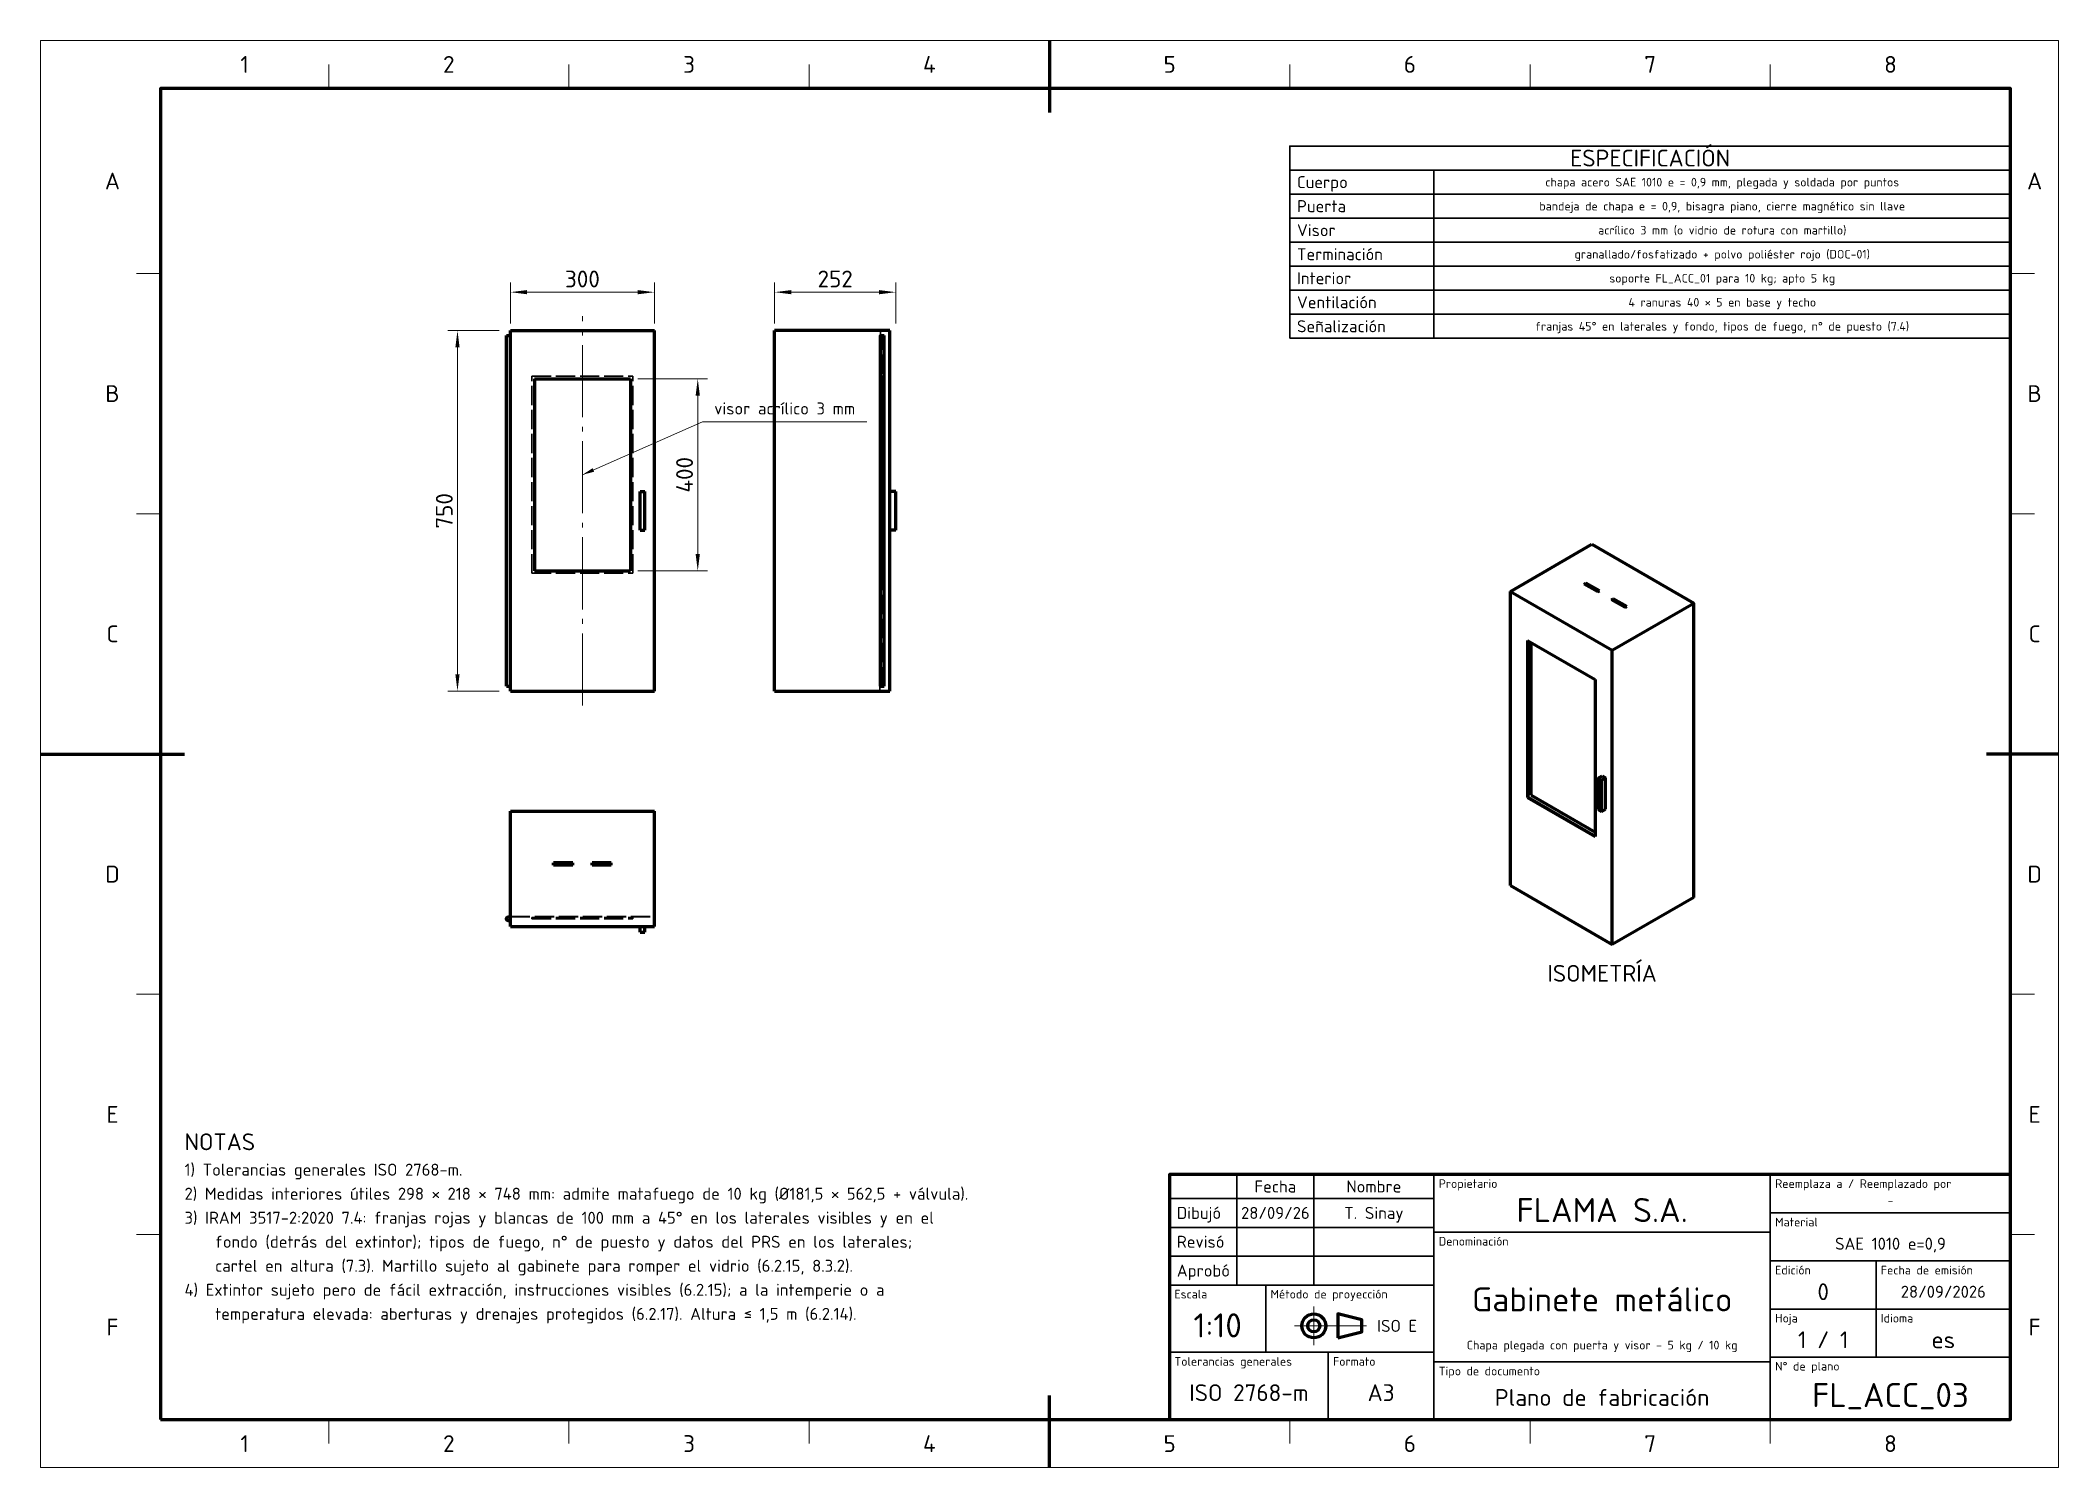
# Paper-space layout 'Lamina' of a CAD drawing. Header units: millimetres. Extents: x 0 to 420, y 0 to 297.
# The model-space entities are those that its viewports show. They can reach past a viewport. Long polylines and large blocks are cut down to what shows.
import ezdxf
from ezdxf.enums import TextEntityAlignment as Align

# ---------------------------------------------------------------- set-up
doc = ezdxf.new("R2010")
doc.units = ezdxf.units.MM
doc.linetypes.add('IRAM-E-TRAZOS', pattern=[5, 4, -1])
doc.linetypes.add('IRAM-F-TRAZO-PUNTO', pattern=[20, 15, -2, 1, -2])
for name, color, linetype, lineweight in [('01-VISIBLE', 7, 'CONTINUOUS', 70), ('02-OCULTA', 4, 'IRAM-E-TRAZOS', 35), ('03-EJE', 1, 'IRAM-F-TRAZO-PUNTO', 18), ('04-COTA', 3, 'CONTINUOUS', 18), ('06-TEXTO', 7, 'CONTINUOUS', 25), ('07-RECUADRO', 7, 'CONTINUOUS', 70), ('08-FINA', 5, 'CONTINUOUS', 18), ('10-ROTULO', 7, 'CONTINUOUS', 35), ('11-TEXTO-ROTULO', 7, 'CONTINUOUS', 25)]:
    doc.layers.add(name, color=color, linetype=linetype, lineweight=lineweight)
doc.styles.add('ISO3098', font='isocpeur.ttf')
doc.dimstyles.new('FLAMA-IRAM', dxfattribs={"dimtxt": 3.5, "dimasz": 3.5, "dimexe": 2, "dimexo": 1.5, "dimgap": 1, "dimtad": 1, "dimdec": 1, "dimtxsty": 'ISO3098', "dimblk": 'IRAM_FLECHA', "dimblk1": 'IRAM_FLECHA', "dimblk2": 'IRAM_FLECHA', "dimcen": 2.5, "dimclrd": 256, "dimclre": 256, "dimclrt": 256, "dimazin": 3, "dimtfac": 1, "dimtmove": 0, "dimatfit": 3, "dimlwd": 18, "dimlwe": 18})

# ---------------------------------------------------------------- blocks, each defined once
blk = doc.blocks.new('IRAM_FLECHA')
blk.add_solid([(0, 0), (-1, 0.125), (-1, -0.125)])

msp = doc.modelspace()

# ---------------------------------------------------------------- hatches: boundary and pattern name
at = {"layer": '08-FINA'}
h = msp.add_hatch(color=7, dxfattribs=at)
h.dxf.hatch_style = 1
h.paths.add_polyline_path([(112.8, 206.6), (115.249, 207.241), (114.927, 207.973)])

# ---------------------------------------------------------------- linework, layer by layer
at = {"layer": '01-VISIBLE'}
for p, q in [((97, 162.6), (97, 235.6)), ((97.8, 161.6), (97.8, 236.6)), ((97.8, 236.6), (127.8, 236.6)), ((127.8, 161.6), (127.8, 236.6)), ((176.8, 236.6), (152.8, 236.6)), ((152.8, 161.6), (152.8, 236.6)), ((174.8, 162.6), (174.8, 235.6)), ((175.6, 162.6), (175.6, 235.6)), ((176.8, 161.6), (176.8, 236.6)), ((102.8, 226.6), (122.8, 226.6)), ((102.8, 226.6), (102.8, 186.6)), ((122.8, 226.6), (122.8, 186.6)), ((124.8, 195.1), (124.8, 203.1)), ((124.8, 203.1), (125.8, 203.1)), ((125.8, 195.1), (125.8, 203.1)), ((178, 203.1), (176.8, 203.1)), ((178, 195.1), (178, 203.1)), ((124.8, 195.1), (125.8, 195.1)), ((178, 195.1), (176.8, 195.1)), ((305.908, 182.343), (322.879, 192.141)), ((322.879, 192.141), (344.092, 179.894)), ((102.8, 186.6), (122.8, 186.6)), ((305.908, 121.106), (305.908, 182.343)), ((305.908, 182.343), (327.121, 170.096)), ((321.288, 183.874), (321.641, 184.078)), ((324.116, 182.241), (321.288, 183.874)), ((321.351, 183.838), (321.641, 184.005)), ((324.47, 182.445), (321.641, 184.078)), ((321.641, 184.005), (321.641, 184.078)), ((324.406, 182.409), (321.641, 184.005)), ((322.942, 183.254), (322.942, 182.919)), ((324.116, 182.241), (324.47, 182.445)), ((326.945, 180.608), (327.298, 180.812)), ((329.773, 178.975), (326.945, 180.608)), ((327.008, 180.572), (327.298, 180.739)), ((327.298, 180.739), (327.298, 180.812)), ((330.127, 179.179), (327.298, 180.812)), ((330.063, 179.143), (327.298, 180.739)), ((327.121, 170.096), (344.092, 179.894)), ((329.773, 178.975), (330.127, 179.179)), ((344.092, 118.657), (344.092, 179.894)), ((309.444, 172.137), (323.586, 163.972)), ((309.444, 172.137), (309.444, 139.477)), ((309.507, 172.1), (309.507, 139.514)), ((310.221, 139.926), (310.221, 171.688)), ((327.121, 108.859), (327.121, 170.096)), ((323.586, 163.972), (323.586, 131.312)), ((97.8, 161.6), (127.8, 161.6)), ((152.8, 161.6), (176.8, 161.6)), ((324.151, 143.478), (325, 143.968)), ((324.151, 136.946), (324.151, 143.478)), ((324.151, 143.478), (324.859, 143.07)), ((324.859, 143.07), (325.707, 143.56)), ((324.859, 136.538), (324.859, 143.07)), ((325, 143.968), (325.707, 143.56)), ((325.707, 137.028), (325.707, 143.56)), ((309.444, 139.477), (309.507, 139.514)), ((309.444, 139.477), (323.586, 131.312)), ((309.507, 139.514), (323.586, 131.386)), ((310.221, 139.926), (323.586, 132.21)), ((97.8, 112.6), (97.8, 136.6)), ((97.8, 136.6), (127.8, 136.6)), ((127.8, 112.6), (127.8, 136.6)), ((324.151, 136.946), (324.859, 136.538)), ((324.859, 136.538), (325.707, 137.028)), ((106.8, 125.35), (106.8, 125.85)), ((110.8, 125.85), (106.8, 125.85)), ((110.8, 125.85), (106.8, 125.85)), ((106.8, 125.35), (106.8, 125.85)), ((110.8, 125.35), (106.8, 125.35)), ((110.8, 125.35), (106.8, 125.35)), ((110.8, 125.35), (110.8, 125.85)), ((110.8, 125.35), (110.8, 125.85)), ((118.8, 125.85), (114.8, 125.85)), ((114.8, 125.35), (114.8, 125.85)), ((114.8, 125.35), (114.8, 125.85)), ((118.8, 125.85), (114.8, 125.85)), ((118.8, 125.35), (114.8, 125.35)), ((118.8, 125.35), (114.8, 125.35)), ((118.8, 125.35), (118.8, 125.85)), ((118.8, 125.35), (118.8, 125.85)), ((305.908, 121.106), (327.121, 108.859)), ((344.092, 118.657), (327.121, 108.859)), ((97.8, 112.6), (127.8, 112.6)), ((124.8, 111.4), (124.8, 112.6)), ((124.8, 111.4), (125.8, 111.4)), ((125.8, 111.4), (125.8, 112.6))]:
    msp.add_line(p, q, dxfattribs=at)
for points in [[(97, 235.6), (97.04, 235.6), (97.08, 235.6), (97.12, 235.6), (97.16, 235.6), (97.2, 235.6), (97.24, 235.6), (97.28, 235.6), (97.32, 235.6), (97.36, 235.6), (97.4, 235.6), (97.44, 235.6), (97.48, 235.6), (97.52, 235.6), (97.56, 235.6), (97.6, 235.6), (97.64, 235.6), (97.68, 235.6), (97.72, 235.6), (97.76, 235.6), (97.8, 235.6)], [(174.8, 235.6), (174.84, 235.6), (174.88, 235.6), (174.92, 235.6), (174.96, 235.6), (175, 235.6), (175.04, 235.6), (175.08, 235.6), (175.12, 235.6), (175.16, 235.6), (175.2, 235.6), (175.24, 235.6), (175.28, 235.6), (175.32, 235.6), (175.36, 235.6), (175.4, 235.6), (175.44, 235.6), (175.48, 235.6), (175.52, 235.6), (175.56, 235.6), (175.6, 235.6)], [(97, 162.6), (97.04, 162.6), (97.08, 162.6), (97.12, 162.6), (97.16, 162.6), (97.2, 162.6), (97.24, 162.6), (97.28, 162.6), (97.32, 162.6), (97.36, 162.6), (97.4, 162.6), (97.44, 162.6), (97.48, 162.6), (97.52, 162.6), (97.56, 162.6), (97.6, 162.6), (97.64, 162.6), (97.68, 162.6), (97.72, 162.6), (97.76, 162.6), (97.8, 162.6)], [(174.8, 162.6), (174.84, 162.6), (174.88, 162.6), (174.92, 162.6), (174.96, 162.6), (175, 162.6), (175.04, 162.6), (175.08, 162.6), (175.12, 162.6), (175.16, 162.6), (175.2, 162.6), (175.24, 162.6), (175.28, 162.6), (175.32, 162.6), (175.36, 162.6), (175.4, 162.6), (175.44, 162.6), (175.48, 162.6), (175.52, 162.6), (175.56, 162.6), (175.6, 162.6)]]:
    msp.add_lwpolyline(points, dxfattribs=at)
msp.add_lwpolyline([(270, 27), (275, 28.25), (275, 30.75), (270, 32)], close=True, dxfattribs=at)
for centre, radius in [((97.4, 114.2), 0.4), ((265, 29.5), 2.5), ((265, 29.5), 1.25)]:
    msp.add_circle(centre, radius, dxfattribs=at)
at = {"layer": '02-OCULTA'}
for p, q in [((97.8, 161.6), (97.8, 236.6)), ((97.8, 236.6), (127.8, 236.6)), ((97.8, 162.6), (97.8, 235.6)), ((97.89, 236.51), (127.71, 236.51)), ((97.89, 236.51), (97.89, 161.69)), ((97.89, 161.69), (97.89, 236.51)), ((97.89, 236.51), (127.71, 236.51)), ((97.89, 161.69), (97.89, 236.51)), ((97.89, 236.51), (127.71, 236.51)), ((97.89, 236.51), (127.71, 236.51)), ((97.89, 236.51), (97.89, 161.69)), ((110.8, 236.6), (106.8, 236.6)), ((106.8, 236.51), (106.8, 236.6)), ((106.8, 236.51), (106.8, 236.6)), ((110.8, 236.6), (106.8, 236.6)), ((110.8, 236.51), (106.8, 236.51)), ((110.8, 236.51), (106.8, 236.51)), ((110.8, 236.51), (110.8, 236.6)), ((110.8, 236.51), (110.8, 236.6)), ((114.8, 236.51), (114.8, 236.6)), ((114.8, 236.51), (114.8, 236.6)), ((118.8, 236.6), (114.8, 236.6)), ((118.8, 236.6), (114.8, 236.6)), ((118.8, 236.51), (114.8, 236.51)), ((118.8, 236.51), (114.8, 236.51)), ((118.8, 236.51), (118.8, 236.6)), ((118.8, 236.51), (118.8, 236.6)), ((127.71, 236.51), (127.71, 161.69)), ((127.71, 161.69), (127.71, 236.51)), ((127.71, 161.69), (127.71, 236.51)), ((127.71, 236.51), (127.71, 161.69)), ((127.8, 161.6), (127.8, 236.6)), ((152.8, 161.6), (152.8, 236.6)), ((176.8, 236.6), (152.8, 236.6)), ((152.8, 236.51), (152.8, 161.69)), ((152.8, 236.51), (152.8, 161.69)), ((174.71, 236.51), (152.8, 236.51)), ((174.71, 236.51), (152.8, 236.51)), ((164.05, 236.6), (163.55, 236.6)), ((163.55, 236.51), (163.55, 236.6)), ((163.55, 236.51), (163.55, 236.6)), ((164.05, 236.6), (163.55, 236.6)), ((163.55, 236.51), (163.55, 236.6)), ((163.55, 236.51), (163.55, 236.6)), ((164.05, 236.6), (163.55, 236.6)), ((164.05, 236.6), (163.55, 236.6)), ((164.05, 236.51), (163.55, 236.51)), ((164.05, 236.51), (163.55, 236.51)), ((164.05, 236.51), (163.55, 236.51)), ((164.05, 236.51), (163.55, 236.51)), ((164.05, 236.51), (164.05, 236.6)), ((164.05, 236.51), (164.05, 236.6)), ((164.05, 236.51), (164.05, 236.6)), ((164.05, 236.51), (164.05, 236.6)), ((174.71, 161.69), (174.71, 236.51)), ((174.71, 161.69), (174.71, 236.51)), ((176.71, 236.51), (174.8, 236.51)), ((176.71, 236.51), (174.8, 236.51)), ((174.8, 236.51), (174.8, 161.69)), ((174.8, 236.51), (174.8, 161.69)), ((175.2, 162.6), (175.2, 235.6)), ((176.71, 161.69), (176.71, 236.51)), ((176.71, 161.69), (176.71, 236.51)), ((176.8, 161.6), (176.8, 236.6)), ((102.3, 186.1), (102.3, 227.1)), ((102.3, 186.1), (102.3, 227.1)), ((102.3, 227.1), (123.3, 227.1)), ((102.3, 227.1), (123.3, 227.1)), ((123.3, 186.1), (123.3, 227.1)), ((123.3, 186.1), (123.3, 227.1)), ((175.2, 227.1), (174.9, 227.1)), ((174.9, 186.1), (174.9, 227.1)), ((175.2, 227.1), (174.9, 227.1)), ((174.9, 186.1), (174.9, 227.1)), ((175.2, 186.1), (175.2, 227.1)), ((175.2, 186.1), (175.2, 227.1)), ((102.8, 226.6), (122.8, 226.6)), ((102.8, 226.6), (102.8, 186.6)), ((122.8, 226.6), (122.8, 186.6)), ((176.71, 226.6), (176.71, 186.6)), ((176.71, 226.6), (176.71, 186.6)), ((176.8, 226.6), (176.71, 226.6)), ((176.8, 226.6), (176.71, 226.6)), ((176.8, 226.6), (176.8, 186.6)), ((176.8, 226.6), (176.8, 186.6)), ((124.8, 203.1), (125.8, 203.1)), ((124.8, 195.1), (124.8, 203.1)), ((125.8, 195.1), (125.8, 203.1)), ((176.8, 195.1), (176.8, 203.1)), ((176.8, 195.1), (176.8, 203.1)), ((178, 203.1), (176.8, 203.1)), ((178, 195.1), (178, 203.1)), ((124.8, 195.1), (125.8, 195.1)), ((178, 195.1), (176.8, 195.1)), ((102.3, 186.1), (123.3, 186.1)), ((102.3, 186.1), (123.3, 186.1)), ((102.8, 186.6), (122.8, 186.6)), ((175.2, 186.1), (174.9, 186.1)), ((175.2, 186.1), (174.9, 186.1)), ((176.8, 186.6), (176.71, 186.6)), ((176.8, 186.6), (176.71, 186.6)), ((97.8, 161.6), (127.8, 161.6)), ((97.89, 161.69), (127.71, 161.69)), ((97.89, 161.69), (127.71, 161.69)), ((97.89, 161.69), (127.71, 161.69)), ((97.89, 161.69), (127.71, 161.69)), ((110.8, 161.69), (106.8, 161.69)), ((110.8, 161.69), (106.8, 161.69)), ((106.8, 161.6), (106.8, 161.69)), ((106.8, 161.6), (106.8, 161.69)), ((110.8, 161.6), (106.8, 161.6)), ((110.8, 161.6), (106.8, 161.6)), ((110.8, 161.6), (110.8, 161.69)), ((110.8, 161.6), (110.8, 161.69)), ((118.8, 161.69), (114.8, 161.69)), ((118.8, 161.69), (114.8, 161.69)), ((114.8, 161.6), (114.8, 161.69)), ((114.8, 161.6), (114.8, 161.69)), ((118.8, 161.6), (114.8, 161.6)), ((118.8, 161.6), (114.8, 161.6)), ((118.8, 161.6), (118.8, 161.69)), ((118.8, 161.6), (118.8, 161.69)), ((174.71, 161.69), (152.8, 161.69)), ((174.71, 161.69), (152.8, 161.69)), ((152.8, 161.6), (176.8, 161.6)), ((164.05, 161.69), (163.55, 161.69)), ((164.05, 161.69), (163.55, 161.69)), ((164.05, 161.69), (163.55, 161.69)), ((164.05, 161.69), (163.55, 161.69)), ((163.55, 161.6), (163.55, 161.69)), ((163.55, 161.6), (163.55, 161.69)), ((163.55, 161.6), (163.55, 161.69)), ((163.55, 161.6), (163.55, 161.69)), ((164.05, 161.6), (163.55, 161.6)), ((164.05, 161.6), (163.55, 161.6)), ((164.05, 161.6), (163.55, 161.6)), ((164.05, 161.6), (163.55, 161.6)), ((164.05, 161.6), (164.05, 161.69)), ((164.05, 161.6), (164.05, 161.69)), ((164.05, 161.6), (164.05, 161.69)), ((164.05, 161.6), (164.05, 161.69)), ((176.71, 161.69), (174.8, 161.69)), ((176.71, 161.69), (174.8, 161.69)), ((97.8, 136.6), (97.8, 112.6)), ((97.8, 136.6), (127.8, 136.6)), ((97.89, 136.6), (127.71, 136.6)), ((97.89, 136.6), (127.71, 136.6)), ((97.89, 114.69), (97.89, 136.6)), ((97.89, 114.69), (97.89, 136.6)), ((127.71, 114.69), (127.71, 136.6)), ((127.71, 114.69), (127.71, 136.6)), ((127.8, 136.6), (127.8, 112.6)), ((110.8, 125.85), (106.8, 125.85)), ((106.8, 125.35), (106.8, 125.85)), ((106.8, 125.35), (106.8, 125.85)), ((110.8, 125.85), (106.8, 125.85)), ((110.8, 125.35), (106.8, 125.35)), ((110.8, 125.35), (106.8, 125.35)), ((110.8, 125.35), (110.8, 125.85)), ((110.8, 125.35), (110.8, 125.85)), ((114.8, 125.35), (114.8, 125.85)), ((118.8, 125.85), (114.8, 125.85)), ((118.8, 125.85), (114.8, 125.85)), ((114.8, 125.35), (114.8, 125.85)), ((118.8, 125.35), (114.8, 125.35)), ((118.8, 125.35), (114.8, 125.35)), ((118.8, 125.35), (118.8, 125.85)), ((118.8, 125.35), (118.8, 125.85)), ((97.89, 114.69), (127.71, 114.69)), ((97.89, 114.69), (127.71, 114.69)), ((97.89, 112.69), (97.89, 114.6)), ((97.89, 114.6), (127.71, 114.6)), ((97.89, 114.6), (127.71, 114.6)), ((97.89, 112.69), (97.89, 114.6)), ((102.3, 114.2), (102.3, 114.5)), ((102.3, 114.2), (102.3, 114.5)), ((102.3, 114.5), (123.3, 114.5)), ((102.3, 114.5), (123.3, 114.5)), ((102.3, 114.2), (123.3, 114.2)), ((102.3, 114.2), (123.3, 114.2)), ((123.3, 114.2), (123.3, 114.5)), ((123.3, 114.2), (123.3, 114.5)), ((127.71, 112.69), (127.71, 114.6)), ((127.71, 112.69), (127.71, 114.6)), ((97.8, 112.6), (127.8, 112.6)), ((97.89, 112.69), (127.71, 112.69)), ((97.89, 112.69), (127.71, 112.69)), ((102.8, 112.6), (102.8, 112.69)), ((102.8, 112.69), (122.8, 112.69)), ((102.8, 112.69), (122.8, 112.69)), ((102.8, 112.6), (102.8, 112.69)), ((102.8, 112.6), (122.8, 112.6)), ((102.8, 112.6), (122.8, 112.6)), ((122.8, 112.6), (122.8, 112.69)), ((122.8, 112.6), (122.8, 112.69)), ((124.8, 112.6), (125.8, 112.6)), ((124.8, 112.6), (125.8, 112.6)), ((124.8, 111.4), (124.8, 112.6)), ((124.8, 111.4), (125.8, 111.4)), ((125.8, 111.4), (125.8, 112.6))]:
    msp.add_line(p, q, dxfattribs=at)
for points in [[(97.8, 235.6), (97.76, 235.6), (97.72, 235.6), (97.68, 235.6), (97.64, 235.6), (97.6, 235.6), (97.56, 235.6), (97.52, 235.6), (97.48, 235.6), (97.44, 235.6), (97.4, 235.6), (97.36, 235.6), (97.32, 235.6), (97.28, 235.6), (97.24, 235.6), (97.2, 235.6), (97.16, 235.6), (97.12, 235.6), (97.08, 235.6), (97.04, 235.6), (97, 235.6)], [(175.2, 235.6), (175.16, 235.6), (175.12, 235.6), (175.08, 235.6), (175.04, 235.6), (175, 235.6), (174.96, 235.6), (174.92, 235.6), (174.88, 235.6), (174.84, 235.6), (174.8, 235.6)], [(175.6, 235.6), (175.56, 235.6), (175.52, 235.6), (175.48, 235.6), (175.44, 235.6), (175.4, 235.6), (175.36, 235.6), (175.32, 235.6), (175.28, 235.6), (175.24, 235.6), (175.2, 235.6)], [(97.8, 162.6), (97.76, 162.6), (97.72, 162.6), (97.68, 162.6), (97.64, 162.6), (97.6, 162.6), (97.56, 162.6), (97.52, 162.6), (97.48, 162.6), (97.44, 162.6), (97.4, 162.6), (97.36, 162.6), (97.32, 162.6), (97.28, 162.6), (97.24, 162.6), (97.2, 162.6), (97.16, 162.6), (97.12, 162.6), (97.08, 162.6), (97.04, 162.6), (97, 162.6)], [(175.2, 162.6), (175.16, 162.6), (175.12, 162.6), (175.08, 162.6), (175.04, 162.6), (175, 162.6), (174.96, 162.6), (174.92, 162.6), (174.88, 162.6), (174.84, 162.6), (174.8, 162.6)], [(175.6, 162.6), (175.56, 162.6), (175.52, 162.6), (175.48, 162.6), (175.44, 162.6), (175.4, 162.6), (175.36, 162.6), (175.32, 162.6), (175.28, 162.6), (175.24, 162.6), (175.2, 162.6)]]:
    msp.add_lwpolyline(points, dxfattribs=at)
msp.add_circle((97.4, 114.2), 0.4, dxfattribs=at)
at = {"layer": '03-EJE'}
for p, q in [((112.8, 158.6), (112.8, 239.6)), ((261, 29.5), (276.5, 29.5)), ((265, 25.5), (265, 33.5))]:
    msp.add_line(p, q, dxfattribs=at)
at = {"layer": '07-RECUADRO'}
for p, q in [((210, 297), (210, 282)), ((0, 148.5), (30, 148.5)), ((420, 148.5), (405, 148.5)), ((210, 0), (210, 15))]:
    msp.add_line(p, q, dxfattribs=at)
for points in [[(25, 10), (410, 10), (410, 287), (25, 287)], [(235, 10), (410, 10), (410, 61), (235, 61)]]:
    msp.add_lwpolyline(points, close=True, dxfattribs=at)
at = {"layer": '08-FINA'}
for p, q in [((60, 287), (60, 292)), ((110, 287), (110, 292)), ((160, 287), (160, 292)), ((260, 287), (260, 292)), ((310, 287), (310, 292)), ((360, 287), (360, 292)), ((25, 248.5), (20, 248.5)), ((410, 248.5), (415, 248.5)), ((112.8, 206.6), (137.8, 217.6)), ((137.8, 217.6), (172, 217.6)), ((25, 198.5), (20, 198.5)), ((410, 198.5), (415, 198.5)), ((25, 98.5), (20, 98.5)), ((410, 98.5), (415, 98.5)), ((25, 48.5), (20, 48.5)), ((410, 48.5), (415, 48.5)), ((60, 10), (60, 5)), ((110, 10), (110, 5)), ((160, 10), (160, 5)), ((260, 10), (260, 5)), ((310, 10), (310, 5)), ((360, 10), (360, 5))]:
    msp.add_line(p, q, dxfattribs=at)
msp.add_lwpolyline([(0, 0), (420, 0), (420, 297), (0, 297)], close=True, dxfattribs=at)
at = {"layer": '10-ROTULO'}
for points in [[(260, 270), (410, 270), (410, 275), (260, 275)], [(260, 265), (290, 265), (290, 270), (260, 270)], [(290, 265), (410, 265), (410, 270), (290, 270)], [(260, 260), (290, 260), (290, 265), (260, 265)], [(290, 260), (410, 260), (410, 265), (290, 265)], [(260, 255), (290, 255), (290, 260), (260, 260)], [(290, 255), (410, 255), (410, 260), (290, 260)], [(260, 250), (290, 250), (290, 255), (260, 255)], [(290, 250), (410, 250), (410, 255), (290, 255)], [(260, 245), (290, 245), (290, 250), (260, 250)], [(290, 245), (410, 245), (410, 250), (290, 250)], [(260, 240), (290, 240), (290, 245), (260, 245)], [(290, 240), (410, 240), (410, 245), (290, 245)], [(260, 235), (290, 235), (290, 240), (260, 240)], [(290, 235), (410, 235), (410, 240), (290, 240)], [(235, 56), (249, 56), (249, 61), (235, 61)], [(249, 56), (265, 56), (265, 61), (249, 61)], [(265, 56), (290, 56), (290, 61), (265, 61)], [(290, 49), (360, 49), (360, 61), (290, 61)], [(360, 53), (410, 53), (410, 61), (360, 61)], [(235, 50), (249, 50), (249, 56), (235, 56)], [(249, 50), (265, 50), (265, 56), (249, 56)], [(265, 50), (290, 50), (290, 56), (265, 56)], [(360, 43), (410, 43), (410, 53), (360, 53)], [(235, 44), (249, 44), (249, 50), (235, 50)], [(249, 44), (265, 44), (265, 50), (249, 50)], [(265, 44), (290, 44), (290, 50), (265, 50)], [(290, 22), (360, 22), (360, 49), (290, 49)], [(235, 38), (249, 38), (249, 44), (235, 44)], [(249, 38), (265, 38), (265, 44), (249, 44)], [(265, 38), (290, 38), (290, 44), (265, 44)], [(360, 33), (382, 33), (382, 43), (360, 43)], [(382, 33), (410, 33), (410, 43), (382, 43)], [(235, 24), (255, 24), (255, 38), (235, 38)], [(255, 24), (290, 24), (290, 38), (255, 38)], [(360, 23), (382, 23), (382, 33), (360, 33)], [(382, 23), (410, 23), (410, 33), (382, 33)], [(235, 10), (268, 10), (268, 24), (235, 24)], [(268, 10), (290, 10), (290, 24), (268, 24)], [(290, 10), (360, 10), (360, 22), (290, 22)], [(360, 10), (410, 10), (410, 23), (360, 23)]]:
    msp.add_lwpolyline(points, close=True, dxfattribs=at)

# ---------------------------------------------------------------- texts
at = {"layer": '06-TEXTO', "style": 'ISO3098'}
for s, height, p in [('1', 3.5, (42.5, 292)), ('2', 3.5, (85, 292)), ('3', 3.5, (135, 292)), ('4', 3.5, (185, 292)), ('5', 3.5, (235, 292)), ('6', 3.5, (285, 292)), ('7', 3.5, (335, 292)), ('8', 3.5, (385, 292)), ('ESPECIFICACIÓN', 3.5, (335, 272.5)), ('A', 3.5, (15, 267.75)), ('A', 3.5, (415, 267.75)), ('chapa acero SAE 1010 e = 0,9 mm, plegada y soldada por puntos', 1.8, (350, 267.5)), ('bandeja de chapa e = 0,9, bisagra piano, cierre magnético sin llave', 1.8, (350, 262.5)), ('acrílico 3 mm (o vidrio de rotura con martillo)', 1.8, (350, 257.5)), ('granallado/fosfatizado + polvo poliéster rojo (DOC-01)', 1.8, (350, 252.5)), ('soporte FL_ACC_01 para 10 kg; apto 5 kg', 1.8, (350, 247.5)), ('4 ranuras 40 × 5 en base y techo', 1.8, (350, 242.5)), ('franjas 45° en laterales y fondo, tipos de fuego, n° de puesto (7.4)', 1.8, (350, 237.5)), ('B', 3.5, (15, 223.5)), ('B', 3.5, (415, 223.5)), ('C', 3.5, (15, 173.5)), ('C', 3.5, (415, 173.5)), ('D', 3.5, (15, 123.5)), ('D', 3.5, (415, 123.5)), ('ISOMETRÍA', 3.5, (325, 102.859)), ('E', 3.5, (15, 73.5)), ('E', 3.5, (415, 73.5)), ('F', 3.5, (15, 29.25)), ('F', 3.5, (415, 29.25)), ('1', 3.5, (42.5, 5)), ('2', 3.5, (85, 5)), ('3', 3.5, (135, 5)), ('4', 3.5, (185, 5)), ('5', 3.5, (235, 5)), ('6', 3.5, (285, 5)), ('7', 3.5, (335, 5)), ('8', 3.5, (385, 5))]:
    msp.add_text(s, height=height, dxfattribs=at).set_placement(p, align=Align.MIDDLE_CENTER)
for s, p in [('Cuerpo', (261.5, 267.5)), ('Puerta', (261.5, 262.5)), ('Visor', (261.5, 257.5)), ('Terminación', (261.5, 252.5)), ('Interior', (261.5, 247.5)), ('Ventilación', (261.5, 242.5)), ('Señalización', (261.5, 237.5))]:
    msp.add_text(s, height=2.5, dxfattribs=at).set_placement(p, align=Align.MIDDLE_LEFT)
msp.add_text('visor acrílico 3 mm', height=2.5, dxfattribs=at).set_placement((154.9, 218.4), align=Align.BOTTOM_CENTER)
for s, height, p in [('NOTAS', 3.5, (30, 65)), ('1) Tolerancias generales ISO 2768-m.', 2.5, (30, 60)), ('2) Medidas interiores útiles 298 × 218 × 748 mm: admite matafuego de 10 kg (Ø181,5 × 562,5 + válvula).', 2.5, (30, 55)), ('3) IRAM 3517-2:2020 7.4: franjas rojas y blancas de 100 mm a 45° en los laterales visibles y en el', 2.5, (30, 50)), ('    fondo (detrás del extintor); tipos de fuego, n° de puesto y datos del PRS en los laterales;', 2.5, (30, 45)), ('    cartel en altura (7.3). Martillo sujeto al gabinete para romper el vidrio (6.2.15, 8.3.2).', 2.5, (30, 40)), ('4) Extintor sujeto pero de fácil extracción, instrucciones visibles (6.2.15); a la intemperie o a', 2.5, (30, 35)), ('    temperatura elevada: aberturas y drenajes protegidos (6.2.17). Altura ≤ 1,5 m (6.2.14).', 2.5, (30, 30))]:
    msp.add_text(s, height=height, dxfattribs=at).set_placement(p, align=Align.BOTTOM_LEFT)
at = {"layer": '11-TEXTO-ROTULO', "style": 'ISO3098'}
for s, height, p in [('Fecha', 2.5, (257, 58.5)), ('Nombre', 2.5, (277.5, 58.5)), ('FLAMA S.A.', 5, (325, 53.6)), ('-', 1.8, (385, 55.6)), ('28/09/26', 2.5, (257, 53)), ('T. Sinay', 2.5, (277.5, 53)), ('SAE 1010 e=0,9', 2.5, (385, 46.6)), ('0', 3.5, (371, 36.6)), ('28/09/2026', 2.5, (396, 36.6)), ('Gabinete metálico', 5, (325, 35)), ('1:10', 5, (245, 29.6)), ('Chapa plegada con puerta y visor - 5 kg / 10 kg', 1.8, (325, 25.5)), ('1 / 1', 3.5, (371, 26.6)), ('es', 3.5, (396, 26.6)), ('ISO 2768-m', 3.5, (251.5, 15.6)), ('A3', 3.5, (279, 15.6)), ('FL_ACC_03', 5, (385, 15.1)), ('Plano de fabricación', 3.5, (325, 14.6))]:
    msp.add_text(s, height=height, dxfattribs=at).set_placement(p, align=Align.MIDDLE_CENTER)
for s, p in [('Propietario', (291, 60)), ('Reemplaza a / Reemplazado por', (361, 60)), ('Material', (361, 52)), ('Denominación', (291, 48)), ('Edición', (361, 42)), ('Fecha de emisión', (383, 42)), ('Escala', (236, 37)), ('Método de proyección', (256, 37)), ('Hoja', (361, 32)), ('Idioma', (383, 32)), ('Tolerancias generales', (236, 23)), ('Formato', (269, 23)), ('Tipo de documento', (291, 21)), ('N° de plano', (361, 22))]:
    msp.add_text(s, height=1.8, dxfattribs=at).set_placement(p, align=Align.TOP_LEFT)
for s, p in [('Dibujó', (236.5, 53)), ('Revisó', (236.5, 47)), ('Aprobó', (236.5, 41))]:
    msp.add_text(s, height=2.5, dxfattribs=at).set_placement(p, align=Align.MIDDLE_LEFT)
msp.add_text('ISO E', height=2.5, dxfattribs=at).set_placement((286.5, 29.5), align=Align.MIDDLE_RIGHT)

# ---------------------------------------------------------------- dimensions: what is measured, and where the dimension line sits
at = {"layer": '04-COTA'}
for base, p1, p2 in [((97.8, 244.6), (97.8, 236.6), (127.8, 236.6)), ((152.8, 244.6), (152.8, 236.6), (178, 236.6))]:
    msp.add_linear_dim(base=base, p1=p1, p2=p2, dimstyle='FLAMA-IRAM', override={"dimlfac": 10}, dxfattribs=at).render()
for base, p1, p2 in [((86.8, 161.6), (97, 161.6), (97, 236.6)), ((136.8, 186.6), (122.8, 186.6), (122.8, 226.6))]:
    msp.add_linear_dim(base=base, p1=p1, p2=p2, angle=90, dimstyle='FLAMA-IRAM', override={"dimlfac": 10}, dxfattribs=at).render()

psp = doc.layouts.new('Lamina')

# ---------------------------------------------------------------- viewports
at = {"layer": 'VIEWPORTS'}
psp.add_viewport(center=(210, 148.5), size=(420, 297), view_center_point=(210, 148.5), view_height=297, dxfattribs=at)

doc.saveas('drawing.dxf')
